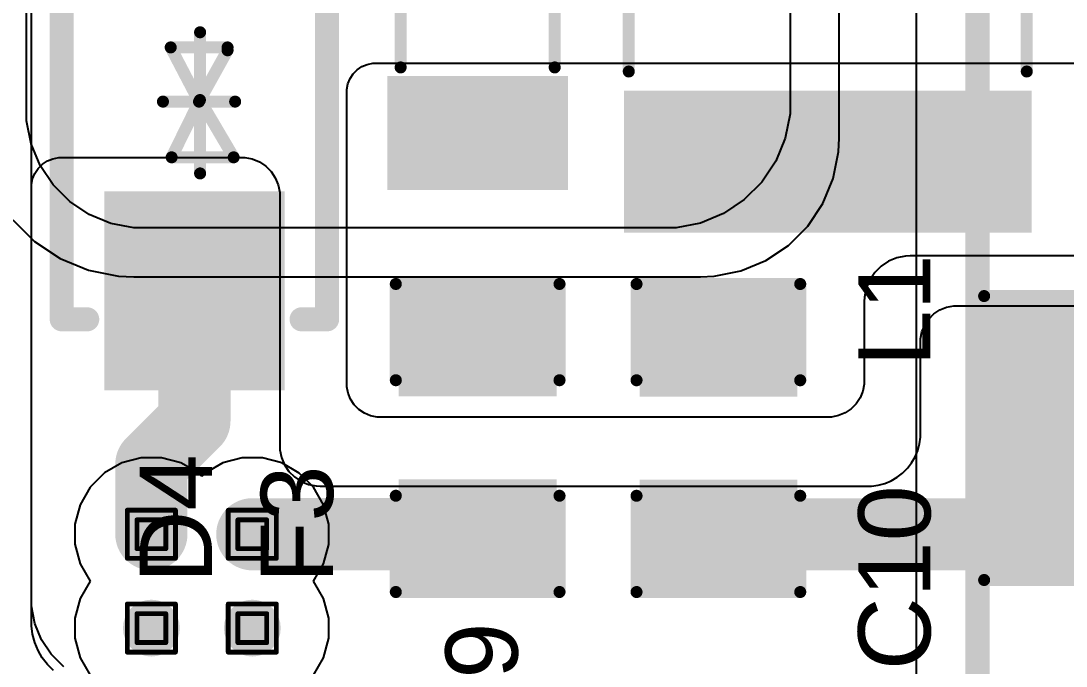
# Model space of a CAD drawing. Header units: inches. Extents: x -5 to 230, y -4 to 159.
# Drawn here: x 45.89 to 56.92, y 19.57 to 26.38 of the extents above; entities that cross this region are included whole.
import ezdxf

# ---------------------------------------------------------------- set-up
doc = ezdxf.new("R2010")
doc.units = ezdxf.units.IN
for name, color, linetype in [('Bottom Layer', 5, 'Continuous'), ('Drill Drawing', 1, 'Continuous'), ('Layer 1', 16, 'Continuous'), ('Layer 2', 76, 'Continuous'), ('Top Layer', 1, 'Continuous'), ('Top Overlay', 2, 'Continuous'), ('Top Paste', 8, 'Continuous'), ('Top Solder', 216, 'Continuous'), ('Via Holes', 16, 'Continuous')]:
    doc.layers.add(name, color=color, linetype=linetype)
doc.styles.add('Arial', font='', dxfattribs={"height": 0.2})
doc.styles.get('Arial').set_extended_font_data('Arial')

# ---------------------------------------------------------------- blocks, each defined once
blk = doc.blocks.new('SRN4018_4R7M_186')
at = {"layer": 'Top Layer'}
for points in [[(-2.09999326, 2.0999958), (-0.69999606, 2.0999958), (-0.69999606, -2.0999958), (-2.09999326, -2.0999958)], [(2.0999958, -2.0999958), (0.6999986000000002, -2.0999958), (0.6999985999999997, 2.0999958), (2.099995799999999, 2.0999958)]]:
    blk.add_hatch(color=1, dxfattribs=at).paths.add_polyline_path(points)
at = {"layer": 'Top Paste'}
for points in [[(-2.09999326, 2.0999958), (-0.69999606, 2.0999958), (-0.69999606, -2.0999958), (-2.09999326, -2.0999958)], [(2.0999958, -2.0999958), (0.6999986000000002, -2.0999958), (0.6999985999999997, 2.0999958), (2.099995799999999, 2.0999958)]]:
    blk.add_hatch(color=8, dxfattribs=at).paths.add_polyline_path(points)
at = {"layer": 'Top Solder'}
for points in [[(-2.15000586, 2.1500084), (-0.64998346, 2.1500084), (-0.64998346, -2.1500084), (-2.15000586, -2.1500084)], [(2.1500084, -2.1500084), (0.6499860000000003, -2.1500084), (0.6499859999999996, 2.1500084), (2.150008399999999, 2.1500084)]]:
    blk.add_hatch(color=216, dxfattribs=at).paths.add_polyline_path(points)
at = {"layer": 'Top Overlay'}
for points in [[(0.44899834, 2.0999958, 0.127, 0.127, 0), (-0.4826, 2.0999958, 0.127, 0.127, 0)], [(0.44899834, -2.0999958, 0.127, 0.127, 0), (-0.4826, -2.0999958, 0.127, 0.127, 0)]]:
    blk.add_lwpolyline(points, format="xyseb", dxfattribs=at)
for points in [[(-0.51435, 2.0999958, 0.0635, 0.0635, 1), (-0.4508499999999999, 2.0999958, 0.0635, 0.0635, 1)], [(0.41724834, 2.0999958, 0.0635, 0.0635, 1), (0.4807483399999999, 2.0999958, 0.0635, 0.0635, 1)], [(-0.51435, -2.0999958, 0.0635, 0.0635, 1), (-0.4508499999999999, -2.0999958, 0.0635, 0.0635, 1)], [(0.41724834, -2.0999958, 0.0635, 0.0635, 1), (0.4807483399999999, -2.0999958, 0.0635, 0.0635, 1)]]:
    blk.add_lwpolyline(points, format="xyseb", close=True, dxfattribs=at)
blk = doc.blocks.new('F____0805_193')
at = {"layer": 'Top Layer'}
for points in [[(-0.59999753, -0.84999957), (-1.59999807, -0.84999957), (-1.59999807, 0.84999957), (-0.5999975299999999, 0.84999957)], [(1.60000315, -0.84999957), (0.6000026099999999, -0.84999957), (0.60000261, 0.84999957), (1.60000315, 0.84999957)]]:
    blk.add_hatch(color=1, dxfattribs=at).paths.add_polyline_path(points)
at = {"layer": 'Top Paste'}
for points in [[(-0.59999753, -0.84999957), (-1.59999807, -0.84999957), (-1.59999807, 0.84999957), (-0.5999975299999999, 0.84999957)], [(1.60000315, -0.84999957), (0.6000026099999999, -0.84999957), (0.60000261, 0.84999957), (1.60000315, 0.84999957)]]:
    blk.add_hatch(color=8, dxfattribs=at).paths.add_polyline_path(points)
at = {"layer": 'Top Solder'}
for points in [[(-0.4983975300000001, -0.95159957), (-1.70159807, -0.95159957), (-1.70159807, 0.95159957), (-0.4983975299999999, 0.95159957)], [(1.70160315, -0.95159957), (0.4984026099999999, -0.95159957), (0.4984026100000001, 0.95159957), (1.70160315, 0.95159957)]]:
    blk.add_hatch(color=216, dxfattribs=at).paths.add_polyline_path(points)
at = {"layer": 'Top Overlay'}
for points in [[(-0.4064, 0.8128, 0.127, 0.127, 0), (0.4064, 0.8128, 0.127, 0.127, 0)], [(-0.40640254, -0.8127974599999999, 0.127, 0.127, 0), (0.40639746, -0.8128, 0.127, 0.127, 0)]]:
    blk.add_lwpolyline(points, format="xyseb", dxfattribs=at)
for points in [[(-0.43815, 0.8128, 0.0635, 0.0635, 1), (-0.37465, 0.8128, 0.0635, 0.0635, 1)], [(0.37465, 0.8128, 0.0635, 0.0635, 1), (0.43815, 0.8128, 0.0635, 0.0635, 1)], [(-0.43815254, -0.8127974599999999, 0.0635, 0.0635, 1), (-0.37465254, -0.8127974599999999, 0.0635, 0.0635, 1)], [(0.37464746, -0.8128, 0.0635, 0.0635, 1), (0.4381474599999999, -0.8128, 0.0635, 0.0635, 1)]]:
    blk.add_lwpolyline(points, format="xyseb", close=True, dxfattribs=at)
blk = doc.blocks.new('SMA_B__D___________217')
at = {"layer": 'Top Layer'}
for points in [[(-2.999994, 0.8999982), (-0.999998, 0.8999982), (-0.999998, -0.8999982), (-2.999994, -0.8999982)], [(0.99999546, 0.8999956600000001), (2.99999146, 0.8999956600000001), (2.99999146, -0.90000074), (0.99999546, -0.90000074)]]:
    blk.add_hatch(color=1, dxfattribs=at).paths.add_polyline_path(points)
at = {"layer": 'Top Paste'}
for points in [[(-2.999994, 0.8999982), (-0.999998, 0.8999982), (-0.999998, -0.8999982), (-2.999994, -0.8999982)], [(0.99999546, 0.8999956600000001), (2.99999146, 0.8999956600000001), (2.99999146, -0.90000074), (0.99999546, -0.90000074)]]:
    blk.add_hatch(color=8, dxfattribs=at).paths.add_polyline_path(points)
at = {"layer": 'Top Solder'}
for points in [[(-3.050794, 0.9507981999999999), (-0.949198, 0.9507981999999999), (-0.949198, -0.9507981999999999), (-3.050794, -0.9507981999999999)], [(0.9491954599999999, 0.9507956599999999), (3.05079146, 0.9507956599999999), (3.05079146, -0.9508007399999999), (0.9491954599999999, -0.9508007399999999)]]:
    blk.add_hatch(color=216, dxfattribs=at).paths.add_polyline_path(points)
at = {"layer": 'Top Overlay'}
for points in [[(-2.2999954, 1.3999972, 0.254, 0.254, 0), (-2.29999286, 1.13113566, 0.254, 0.254, 0)], [(-2.2999954, 1.3999972, 0.254, 0.254, 0), (2.2999954, 1.3999972, 0.254, 0.254, 0)], [(2.2999954, 1.3999972, 0.254, 0.254, 0), (2.2999954, 1.13113566, 0.254, 0.254, 0)], [(-0.00200914, 0.3320033999999999, 0.127, 0.127, 0), (-0.00200914, -0.04899659999999999, 0.127, 0.127, 0)], [(-0.5899911999999999, 0.2400046, 0.127, 0.127, 0), (-0.5899911999999999, -0.4143324199999999, 0.127, 0.127, 0)], [(-0.5899911999999999, 0.2400046, 0.127, 0.127, 0), (-0.00200914, -0.04899659999999999, 0.127, 0.127, 0)], [(0.5700014, 0.2499868, 0.127, 0.127, 0), (-0.00200914, -0.04899659999999999, 0.127, 0.127, 0)], [(0.5700014, 0.2499868, 0.127, 0.127, 0), (0.5700014, -0.3500094599999999, 0.127, 0.127, 0)], [(-0.7599933999999999, -0.05999226, 0.127, 0.127, 0), (0.729996, -0.05999226, 0.127, 0.127, 0)], [(0.01459738, -0.0582168, 0.127, 0.127, 0), (-0.5899911999999999, -0.4143324199999999, 0.127, 0.127, 0)], [(-0.00200914, -0.04899659999999999, 0.127, 0.127, 0), (-0.00200914, -0.4299966, 0.127, 0.127, 0)], [(0.01459738, -0.0582168, 0.127, 0.127, 0), (0.540004, -0.350012, 0.127, 0.127, 0)], [(-2.2999954, -1.1311382, 0.254, 0.254, 0), (-2.29999286, -1.39999974, 0.254, 0.254, 0)], [(2.2999954, -1.1311382, 0.254, 0.254, 0), (2.2999954, -1.39999974, 0.254, 0.254, 0)], [(-2.29999286, -1.39999974, 0.254, 0.254, 0), (2.2999954, -1.39999974, 0.254, 0.254, 0)]]:
    blk.add_lwpolyline(points, format="xyseb", dxfattribs=at)
for points in [[(-2.3634954, 1.3999972, 0.127, 0.127, 1), (-2.2364954, 1.3999972, 0.127, 0.127, 1)], [(-2.3634954, 1.3999972, 0.127, 0.127, 1), (-2.2364954, 1.3999972, 0.127, 0.127, 1)], [(2.2364954, 1.3999972, 0.127, 0.127, 1), (2.3634954, 1.3999972, 0.127, 0.127, 1)], [(2.2364954, 1.3999972, 0.127, 0.127, 1), (2.3634954, 1.3999972, 0.127, 0.127, 1)], [(-2.36349286, 1.13113566, 0.127, 0.127, 1), (-2.23649286, 1.13113566, 0.127, 0.127, 1)], [(2.2364954, 1.13113566, 0.127, 0.127, 1), (2.3634954, 1.13113566, 0.127, 0.127, 1)], [(-0.03375914, 0.3320033999999999, 0.0635, 0.0635, 1), (0.02974085999999999, 0.3320033999999999, 0.0635, 0.0635, 1)], [(-0.6217412, 0.2400046, 0.0635, 0.0635, 1), (-0.5582412, 0.2400046, 0.0635, 0.0635, 1)], [(-0.6217412, 0.2400046, 0.0635, 0.0635, 1), (-0.5582412, 0.2400046, 0.0635, 0.0635, 1)], [(0.5382514, 0.2499868, 0.0635, 0.0635, 1), (0.6017513999999999, 0.2499868, 0.0635, 0.0635, 1)], [(0.5382514, 0.2499868, 0.0635, 0.0635, 1), (0.6017513999999999, 0.2499868, 0.0635, 0.0635, 1)], [(-0.7917434, -0.05999226, 0.0635, 0.0635, 1), (-0.7282433999999999, -0.05999226, 0.0635, 0.0635, 1)], [(-0.03375914, -0.04899659999999999, 0.0635, 0.0635, 1), (0.02974085999999999, -0.04899659999999999, 0.0635, 0.0635, 1)], [(-0.03375914, -0.04899659999999999, 0.0635, 0.0635, 1), (0.02974085999999999, -0.04899659999999999, 0.0635, 0.0635, 1)], [(-0.03375914, -0.04899659999999999, 0.0635, 0.0635, 1), (0.02974085999999999, -0.04899659999999999, 0.0635, 0.0635, 1)], [(-0.03375914, -0.04899659999999999, 0.0635, 0.0635, 1), (0.02974085999999999, -0.04899659999999999, 0.0635, 0.0635, 1)], [(-0.01715262, -0.0582168, 0.0635, 0.0635, 1), (0.04634738, -0.0582168, 0.0635, 0.0635, 1)], [(-0.01715262, -0.0582168, 0.0635, 0.0635, 1), (0.04634738, -0.0582168, 0.0635, 0.0635, 1)], [(0.6982459999999999, -0.05999226, 0.0635, 0.0635, 1), (0.7617459999999999, -0.05999226, 0.0635, 0.0635, 1)], [(0.508254, -0.350012, 0.0635, 0.0635, 1), (0.571754, -0.350012, 0.0635, 0.0635, 1)], [(0.5382514, -0.3500094599999999, 0.0635, 0.0635, 1), (0.6017513999999999, -0.3500094599999999, 0.0635, 0.0635, 1)], [(-0.6217412, -0.4143324199999999, 0.0635, 0.0635, 1), (-0.5582412, -0.4143324199999999, 0.0635, 0.0635, 1)], [(-0.6217412, -0.4143324199999999, 0.0635, 0.0635, 1), (-0.5582412, -0.4143324199999999, 0.0635, 0.0635, 1)], [(-0.03375914, -0.4299966, 0.0635, 0.0635, 1), (0.02974085999999999, -0.4299966, 0.0635, 0.0635, 1)], [(-2.3634954, -1.1311382, 0.127, 0.127, 1), (-2.2364954, -1.1311382, 0.127, 0.127, 1)], [(2.2364954, -1.1311382, 0.127, 0.127, 1), (2.3634954, -1.1311382, 0.127, 0.127, 1)], [(-2.36349286, -1.39999974, 0.127, 0.127, 1), (-2.23649286, -1.39999974, 0.127, 0.127, 1)], [(-2.36349286, -1.39999974, 0.127, 0.127, 1), (-2.23649286, -1.39999974, 0.127, 0.127, 1)], [(2.2364954, -1.39999974, 0.127, 0.127, 1), (2.3634954, -1.39999974, 0.127, 0.127, 1)], [(2.2364954, -1.39999974, 0.127, 0.127, 1), (2.3634954, -1.39999974, 0.127, 0.127, 1)]]:
    blk.add_lwpolyline(points, format="xyseb", close=True, dxfattribs=at)
blk = doc.blocks.new('C___0805_253')
at = {"layer": 'Top Layer'}
for points in [[(-1.52399746, 0.7619999999999999), (-0.50799746, 0.7619999999999999), (-0.50799746, -0.7619999999999999), (-1.52399746, -0.7619999999999999)], [(0.508, 0.7619999999999999), (1.524, 0.7619999999999999), (1.524, -0.7619999999999999), (0.508, -0.7619999999999999)]]:
    blk.add_hatch(color=1, dxfattribs=at).paths.add_polyline_path(points)
at = {"layer": 'Top Paste'}
for points in [[(-1.52399746, 0.7619999999999999), (-0.50799746, 0.7619999999999999), (-0.50799746, -0.7619999999999999), (-1.52399746, -0.7619999999999999)], [(0.508, 0.7619999999999999), (1.524, 0.7619999999999999), (1.524, -0.7619999999999999), (0.508, -0.7619999999999999)]]:
    blk.add_hatch(color=8, dxfattribs=at).paths.add_polyline_path(points)
at = {"layer": 'Top Solder'}
for points in [[(-1.59399732, 0.8319998599999999), (-0.4379975999999999, 0.8319998599999999), (-0.4379975999999999, -0.8319998599999999), (-1.59399732, -0.8319998599999999)], [(0.4380001399999999, 0.8319998599999999), (1.59399986, 0.8319998599999999), (1.59399986, -0.8319998599999999), (0.4380001399999999, -0.8319998599999999)]]:
    blk.add_hatch(color=216, dxfattribs=at).paths.add_polyline_path(points)
at = {"layer": 'Top Overlay'}
for points in [[(-1.62560254, 0.8636, 0.127, 0.127, 0), (-1.62560254, -0.8636, 0.127, 0.127, 0)], [(-1.62560254, 0.8636, 0.127, 0.127, 0), (-0.6096, 0.8636, 0.127, 0.127, 0)], [(0.6096025399999999, 0.8636, 0.127, 0.127, 0), (1.6256, 0.8636, 0.127, 0.127, 0)], [(1.6256, 0.8636, 0.127, 0.127, 0), (1.6256, -0.8636, 0.127, 0.127, 0)], [(-1.62560254, -0.8636, 0.127, 0.127, 0), (-0.6096, -0.8636, 0.127, 0.127, 0)], [(0.6096025399999999, -0.8636, 0.127, 0.127, 0), (1.6256, -0.8636, 0.127, 0.127, 0)]]:
    blk.add_lwpolyline(points, format="xyseb", dxfattribs=at)
for points in [[(-1.65735254, 0.8636, 0.0635, 0.0635, 1), (-1.59385254, 0.8636, 0.0635, 0.0635, 1)], [(-1.65735254, 0.8636, 0.0635, 0.0635, 1), (-1.59385254, 0.8636, 0.0635, 0.0635, 1)], [(-0.64135, 0.8636, 0.0635, 0.0635, 1), (-0.57785, 0.8636, 0.0635, 0.0635, 1)], [(0.57785254, 0.8636, 0.0635, 0.0635, 1), (0.64135254, 0.8636, 0.0635, 0.0635, 1)], [(1.59385, 0.8636, 0.0635, 0.0635, 1), (1.65735, 0.8636, 0.0635, 0.0635, 1)], [(1.59385, 0.8636, 0.0635, 0.0635, 1), (1.65735, 0.8636, 0.0635, 0.0635, 1)], [(-1.65735254, -0.8636, 0.0635, 0.0635, 1), (-1.59385254, -0.8636, 0.0635, 0.0635, 1)], [(-1.65735254, -0.8636, 0.0635, 0.0635, 1), (-1.59385254, -0.8636, 0.0635, 0.0635, 1)], [(-0.64135, -0.8636, 0.0635, 0.0635, 1), (-0.57785, -0.8636, 0.0635, 0.0635, 1)], [(0.57785254, -0.8636, 0.0635, 0.0635, 1), (0.64135254, -0.8636, 0.0635, 0.0635, 1)], [(1.59385, -0.8636, 0.0635, 0.0635, 1), (1.65735, -0.8636, 0.0635, 0.0635, 1)], [(1.59385, -0.8636, 0.0635, 0.0635, 1), (1.65735, -0.8636, 0.0635, 0.0635, 1)]]:
    blk.add_lwpolyline(points, format="xyseb", close=True, dxfattribs=at)
blk = doc.blocks.new('C___0805_254')
at = {"layer": 'Top Layer'}
for points in [[(-1.524, 0.7619999999999999), (-0.508, 0.7619999999999999), (-0.508, -0.7619999999999999), (-1.524, -0.7619999999999999)], [(0.508, 0.7619999999999999), (1.524, 0.7619999999999999), (1.524, -0.7619999999999999), (0.508, -0.7619999999999999)]]:
    blk.add_hatch(color=1, dxfattribs=at).paths.add_polyline_path(points)
at = {"layer": 'Top Paste'}
for points in [[(-1.524, 0.7619999999999999), (-0.508, 0.7619999999999999), (-0.508, -0.7619999999999999), (-1.524, -0.7619999999999999)], [(0.508, 0.7619999999999999), (1.524, 0.7619999999999999), (1.524, -0.7619999999999999), (0.508, -0.7619999999999999)]]:
    blk.add_hatch(color=8, dxfattribs=at).paths.add_polyline_path(points)
at = {"layer": 'Top Solder'}
for points in [[(-1.59399986, 0.8319998599999999), (-0.4380001399999999, 0.8319998599999999), (-0.4380001399999999, -0.8319998599999999), (-1.59399986, -0.8319998599999999)], [(0.4380001399999999, 0.8319998599999999), (1.59399986, 0.8319998599999999), (1.59399986, -0.8319998599999999), (0.4380001399999999, -0.8319998599999999)]]:
    blk.add_hatch(color=216, dxfattribs=at).paths.add_polyline_path(points)
at = {"layer": 'Top Overlay'}
for points in [[(-1.6256, 0.8636025399999999, 0.127, 0.127, 0), (-1.6256, -0.8636, 0.127, 0.127, 0)], [(-1.6256, 0.8636025399999999, 0.127, 0.127, 0), (-0.6096025399999999, 0.8636025399999999, 0.127, 0.127, 0)], [(0.6096025399999999, 0.8636025399999999, 0.127, 0.127, 0), (1.6256, 0.8636025399999999, 0.127, 0.127, 0)], [(1.6256, 0.8636025399999999, 0.127, 0.127, 0), (1.6256, -0.8636, 0.127, 0.127, 0)], [(-1.6256, -0.8636, 0.127, 0.127, 0), (-0.6096, -0.8636, 0.127, 0.127, 0)], [(0.6096, -0.8636, 0.127, 0.127, 0), (1.6256, -0.8636, 0.127, 0.127, 0)]]:
    blk.add_lwpolyline(points, format="xyseb", dxfattribs=at)
for points in [[(-1.65735, 0.8636025399999999, 0.0635, 0.0635, 1), (-1.59385, 0.8636025399999999, 0.0635, 0.0635, 1)], [(-1.65735, 0.8636025399999999, 0.0635, 0.0635, 1), (-1.59385, 0.8636025399999999, 0.0635, 0.0635, 1)], [(-0.64135254, 0.8636025399999999, 0.0635, 0.0635, 1), (-0.57785254, 0.8636025399999999, 0.0635, 0.0635, 1)], [(0.57785254, 0.8636025399999999, 0.0635, 0.0635, 1), (0.64135254, 0.8636025399999999, 0.0635, 0.0635, 1)], [(1.59385, 0.8636025399999999, 0.0635, 0.0635, 1), (1.65735, 0.8636025399999999, 0.0635, 0.0635, 1)], [(1.59385, 0.8636025399999999, 0.0635, 0.0635, 1), (1.65735, 0.8636025399999999, 0.0635, 0.0635, 1)], [(-1.65735, -0.8636, 0.0635, 0.0635, 1), (-1.59385, -0.8636, 0.0635, 0.0635, 1)], [(-1.65735, -0.8636, 0.0635, 0.0635, 1), (-1.59385, -0.8636, 0.0635, 0.0635, 1)], [(-0.64135, -0.8636, 0.0635, 0.0635, 1), (-0.57785, -0.8636, 0.0635, 0.0635, 1)], [(0.57785, -0.8636, 0.0635, 0.0635, 1), (0.64135, -0.8636, 0.0635, 0.0635, 1)], [(1.59385, -0.8636, 0.0635, 0.0635, 1), (1.65735, -0.8636, 0.0635, 0.0635, 1)], [(1.59385, -0.8636, 0.0635, 0.0635, 1), (1.65735, -0.8636, 0.0635, 0.0635, 1)]]:
    blk.add_lwpolyline(points, format="xyseb", close=True, dxfattribs=at)
blk = doc.blocks.new('C___1210_255')
at = {"layer": 'Top Layer'}
for points in [[(-2.032, 1.397), (-0.508, 1.397), (-0.508, -1.397), (-2.032, -1.397)], [(0.508, 1.397), (2.032, 1.397), (2.032, -1.397), (0.508, -1.397)]]:
    blk.add_hatch(color=1, dxfattribs=at).paths.add_polyline_path(points)
at = {"layer": 'Top Paste'}
for points in [[(-2.032, 1.397), (-0.508, 1.397), (-0.508, -1.397), (-2.032, -1.397)], [(0.508, 1.397), (2.032, 1.397), (2.032, -1.397), (0.508, -1.397)]]:
    blk.add_hatch(color=8, dxfattribs=at).paths.add_polyline_path(points)
at = {"layer": 'Top Solder'}
for points in [[(-2.1336, 1.4986), (-0.4064, 1.4986), (-0.4064, -1.4986), (-2.1336, -1.4986)], [(0.4064, 1.4986), (2.1336, 1.4986), (2.1336, -1.4986), (0.4064, -1.4986)]]:
    blk.add_hatch(color=216, dxfattribs=at).paths.add_polyline_path(points)
at = {"layer": 'Top Overlay'}
for points in [[(-2.1336, -1.4986, 0.127, 0.127, 0), (-2.1336, 1.4986, 0.127, 0.127, 0)], [(-2.1336, 1.4986, 0.127, 0.127, 0), (-0.5841999999999999, 1.4986, 0.127, 0.127, 0)], [(0.5841999999999999, 1.4986, 0.127, 0.127, 0), (2.1336, 1.4986, 0.127, 0.127, 0)], [(2.1336, -1.4986, 0.127, 0.127, 0), (2.1336, 1.4986, 0.127, 0.127, 0)], [(-2.1336, -1.4986, 0.127, 0.127, 0), (-0.5841999999999999, -1.4986, 0.127, 0.127, 0)], [(0.5841999999999999, -1.4986, 0.127, 0.127, 0), (2.1336, -1.4986, 0.127, 0.127, 0)]]:
    blk.add_lwpolyline(points, format="xyseb", dxfattribs=at)
for points in [[(-2.16535, 1.4986, 0.0635, 0.0635, 1), (-2.10185, 1.4986, 0.0635, 0.0635, 1)], [(-2.16535, 1.4986, 0.0635, 0.0635, 1), (-2.10185, 1.4986, 0.0635, 0.0635, 1)], [(-0.61595, 1.4986, 0.0635, 0.0635, 1), (-0.5524499999999999, 1.4986, 0.0635, 0.0635, 1)], [(0.5524499999999999, 1.4986, 0.0635, 0.0635, 1), (0.61595, 1.4986, 0.0635, 0.0635, 1)], [(2.10185, 1.4986, 0.0635, 0.0635, 1), (2.16535, 1.4986, 0.0635, 0.0635, 1)], [(2.10185, 1.4986, 0.0635, 0.0635, 1), (2.16535, 1.4986, 0.0635, 0.0635, 1)], [(-2.16535, -1.4986, 0.0635, 0.0635, 1), (-2.10185, -1.4986, 0.0635, 0.0635, 1)], [(-2.16535, -1.4986, 0.0635, 0.0635, 1), (-2.10185, -1.4986, 0.0635, 0.0635, 1)], [(-0.61595, -1.4986, 0.0635, 0.0635, 1), (-0.5524499999999999, -1.4986, 0.0635, 0.0635, 1)], [(0.5524499999999999, -1.4986, 0.0635, 0.0635, 1), (0.61595, -1.4986, 0.0635, 0.0635, 1)], [(2.10185, -1.4986, 0.0635, 0.0635, 1), (2.16535, -1.4986, 0.0635, 0.0635, 1)], [(2.10185, -1.4986, 0.0635, 0.0635, 1), (2.16535, -1.4986, 0.0635, 0.0635, 1)]]:
    blk.add_lwpolyline(points, format="xyseb", close=True, dxfattribs=at)

msp = doc.modelspace()

# ---------------------------------------------------------------- hatches: boundary and pattern name
at = {"layer": 'Bottom Layer'}
h = msp.add_hatch(color=5, dxfattribs=at)
edge = h.paths.add_edge_path()
edge.add_arc((47.26504136, 20.96272414), 0.2999994, 0, 360)
h = msp.add_hatch(color=5, dxfattribs=at)
edge = h.paths.add_edge_path()
edge.add_arc((48.3300405, 20.962239), 0.2999994, 0, 360)
h = msp.add_hatch(color=5, dxfattribs=at)
edge = h.paths.add_edge_path()
edge.add_arc((47.26504136, 19.971639), 0.2999994, 0, 360)
h = msp.add_hatch(color=5, dxfattribs=at)
edge = h.paths.add_edge_path()
edge.add_arc((48.3300405, 19.971639), 0.2999994, 0, 360)
at = {"layer": 'Layer 1'}
h = msp.add_hatch(color=16, dxfattribs=at)
edge = h.paths.add_edge_path()
edge.add_arc((47.26504136, 20.96272414), 0.2999994, 0, 360)
h = msp.add_hatch(color=16, dxfattribs=at)
edge = h.paths.add_edge_path()
edge.add_arc((48.3300405, 20.962239), 0.2999994, 0, 360)
h = msp.add_hatch(color=16, dxfattribs=at)
edge = h.paths.add_edge_path()
edge.add_arc((47.26504136, 19.971639), 0.2999994, 0, 360)
h = msp.add_hatch(color=16, dxfattribs=at)
edge = h.paths.add_edge_path()
edge.add_arc((48.3300405, 19.971639), 0.2999994, 0, 360)
at = {"layer": 'Layer 2'}
h = msp.add_hatch(color=76, dxfattribs=at)
edge = h.paths.add_edge_path()
edge.add_arc((47.26504136, 20.96272414), 0.2999994, 0, 360)
h = msp.add_hatch(color=76, dxfattribs=at)
edge = h.paths.add_edge_path()
edge.add_arc((48.3300405, 20.962239), 0.2999994, 0, 360)
h = msp.add_hatch(color=76, dxfattribs=at)
edge = h.paths.add_edge_path()
edge.add_arc((47.26504136, 19.971639), 0.2999994, 0, 360)
h = msp.add_hatch(color=76, dxfattribs=at)
edge = h.paths.add_edge_path()
edge.add_arc((48.3300405, 19.971639), 0.2999994, 0, 360)
at = {"layer": 'Top Layer'}
h = msp.add_hatch(color=1, dxfattribs=at)
edge = h.paths.add_edge_path()
edge.add_arc((47.26504136, 20.96272414), 0.2999994, 0, 360)
h = msp.add_hatch(color=1, dxfattribs=at)
edge = h.paths.add_edge_path()
edge.add_arc((48.3300405, 20.962239), 0.2999994, 0, 360)
h = msp.add_hatch(color=1, dxfattribs=at)
edge = h.paths.add_edge_path()
edge.add_arc((47.26504136, 19.971639), 0.2999994, 0, 360)
h = msp.add_hatch(color=1, dxfattribs=at)
edge = h.paths.add_edge_path()
edge.add_arc((48.3300405, 19.971639), 0.2999994, 0, 360)
at = {"layer": 'Via Holes'}
h = msp.add_hatch(color=7, dxfattribs=at)
edge = h.paths.add_edge_path()
edge.add_arc((47.26504136, 20.96272414), 0.1499997, 0, 360)
h = msp.add_hatch(color=7, dxfattribs=at)
edge = h.paths.add_edge_path()
edge.add_arc((48.3300405, 20.962239), 0.1499997, 0, 360)
h = msp.add_hatch(color=7, dxfattribs=at)
edge = h.paths.add_edge_path()
edge.add_arc((47.26504136, 19.971639), 0.1499997, 0, 360)
h = msp.add_hatch(color=7, dxfattribs=at)
edge = h.paths.add_edge_path()
edge.add_arc((48.3300405, 19.971639), 0.1499997, 0, 360)

# ---------------------------------------------------------------- linework, layer by layer
at = {"layer": 'Bottom Layer'}
for p, q in [((55.33498711999999, 47.72576942), (55.33498966, 17.51259642)), ((47.15866616, 21.77072354), (46.95316492, 21.71565888)), ((47.37141656, 21.77072354), (47.15866616, 21.77072354)), ((47.5769178, 21.71565888), (47.37141656, 21.77072354)), ((48.2236653, 21.7702384), (48.01816406, 21.71517374)), ((48.4364157, 21.7702384), (48.2236653, 21.7702384)), ((48.64191693999999, 21.71517374), (48.4364157, 21.7702384)), ((46.95316492, 21.71565888), (46.7689184, 21.60928368)), ((47.76116432, 21.60928368), (47.5769178, 21.71565888)), ((48.01816406, 21.71517374), (47.83391753999999, 21.60879854)), ((48.82616346, 21.60879854), (48.64191693999999, 21.71517374)), ((46.7689184, 21.60928368), (46.61848182, 21.4588471)), ((47.7977835, 21.5726645), (47.76116432, 21.60928368)), ((47.83391753999999, 21.60879854), (47.7977835, 21.5726645)), ((48.97660003999999, 21.45836196), (48.82616346, 21.60879854)), ((46.61848182, 21.4588471), (46.51210662, 21.27460058)), ((49.08297524, 21.27411544), (48.97660003999999, 21.45836196)), ((46.51210662, 21.27460058), (46.45704196, 21.06909934)), ((49.1380399, 21.0686142), (49.08297524, 21.27411544)), ((46.45704196, 21.06909934), (46.45704196, 20.85634894)), ((49.1380399, 20.8558638), (49.1380399, 21.0686142)), ((46.45704196, 20.85634894), (46.51210662, 20.6508477)), ((49.08297524, 20.65036256), (49.1380399, 20.8558638)), ((46.51210662, 20.6508477), (46.61814654, 20.46718284)), ((48.97707501999999, 20.466939), (49.08297524, 20.65036256)), ((46.61814654, 20.46718284), (46.51210662, 20.28351544)), ((49.08297524, 20.28351544), (48.97707501999999, 20.466939)), ((46.51210662, 20.28351544), (46.45704196, 20.0780142)), ((49.1380399, 20.0780142), (49.08297524, 20.28351544)), ((46.45704196, 20.0780142), (46.45704196, 19.8652638)), ((49.1380399, 19.8652638), (49.1380399, 20.0780142)), ((46.45704196, 19.8652638), (46.51210662, 19.65976256)), ((49.08297524, 19.65976256), (49.1380399, 19.8652638)), ((46.51210662, 19.65976256), (46.61848182, 19.47551604)), ((48.97660003999999, 19.47551604), (49.08297524, 19.65976256))]:
    msp.add_line(p, q, dxfattribs=at)
msp.add_lwpolyline([(55.98242804, 47.72576942, 0.254, 0.254, 0), (55.98243058, 17.018, 0.254, 0.254, 0)], format="xyseb", dxfattribs=at)
at = {"layer": 'Drill Drawing'}
for points in [[(47.01104135999999, 21.21672414, 0.0508, 0.0508, 0), (47.51904136, 21.21672414, 0.0508, 0.0508, 0)], [(47.01104135999999, 20.70872414, 0.0508, 0.0508, 0), (47.01104135999999, 21.21672414, 0.0508, 0.0508, 0)], [(47.51904136, 20.70872414, 0.0508, 0.0508, 0), (47.51904136, 21.21672414, 0.0508, 0.0508, 0)], [(48.0760405, 21.216239, 0.0508, 0.0508, 0), (48.5840405, 21.216239, 0.0508, 0.0508, 0)], [(48.0760405, 20.708239, 0.0508, 0.0508, 0), (48.0760405, 21.216239, 0.0508, 0.0508, 0)], [(48.5840405, 20.708239, 0.0508, 0.0508, 0), (48.5840405, 21.216239, 0.0508, 0.0508, 0)], [(47.11264136, 21.11512414, 0.0508, 0.0508, 0), (47.41744136, 21.11512414, 0.0508, 0.0508, 0)], [(47.11264136, 20.81032414, 0.0508, 0.0508, 0), (47.11264136, 21.11512414, 0.0508, 0.0508, 0)], [(47.41744136, 20.81032414, 0.0508, 0.0508, 0), (47.41744136, 21.11512414, 0.0508, 0.0508, 0)], [(48.1776405, 21.114639, 0.0508, 0.0508, 0), (48.4824405, 21.114639, 0.0508, 0.0508, 0)], [(48.1776405, 20.809839, 0.0508, 0.0508, 0), (48.1776405, 21.114639, 0.0508, 0.0508, 0)], [(48.4824405, 20.809839, 0.0508, 0.0508, 0), (48.4824405, 21.114639, 0.0508, 0.0508, 0)], [(47.01104135999999, 20.70872414, 0.0508, 0.0508, 0), (47.51904136, 20.70872414, 0.0508, 0.0508, 0)], [(47.11264136, 20.81032414, 0.0508, 0.0508, 0), (47.41744136, 20.81032414, 0.0508, 0.0508, 0)], [(48.1776405, 20.809839, 0.0508, 0.0508, 0), (48.4824405, 20.809839, 0.0508, 0.0508, 0)], [(48.0760405, 20.708239, 0.0508, 0.0508, 0), (48.5840405, 20.708239, 0.0508, 0.0508, 0)], [(47.01104135999999, 20.225639, 0.0508, 0.0508, 0), (47.51904136, 20.225639, 0.0508, 0.0508, 0)], [(47.01104135999999, 19.717639, 0.0508, 0.0508, 0), (47.01104135999999, 20.225639, 0.0508, 0.0508, 0)], [(47.51904136, 19.717639, 0.0508, 0.0508, 0), (47.51904136, 20.225639, 0.0508, 0.0508, 0)], [(48.0760405, 20.225639, 0.0508, 0.0508, 0), (48.5840405, 20.225639, 0.0508, 0.0508, 0)], [(48.0760405, 19.717639, 0.0508, 0.0508, 0), (48.0760405, 20.225639, 0.0508, 0.0508, 0)], [(48.5840405, 19.717639, 0.0508, 0.0508, 0), (48.5840405, 20.225639, 0.0508, 0.0508, 0)], [(47.11264136, 20.124039, 0.0508, 0.0508, 0), (47.41744136, 20.124039, 0.0508, 0.0508, 0)], [(47.11264136, 19.819239, 0.0508, 0.0508, 0), (47.11264136, 20.124039, 0.0508, 0.0508, 0)], [(47.41744136, 19.819239, 0.0508, 0.0508, 0), (47.41744136, 20.124039, 0.0508, 0.0508, 0)], [(48.1776405, 20.124039, 0.0508, 0.0508, 0), (48.4824405, 20.124039, 0.0508, 0.0508, 0)], [(48.1776405, 19.819239, 0.0508, 0.0508, 0), (48.1776405, 20.124039, 0.0508, 0.0508, 0)], [(48.4824405, 19.819239, 0.0508, 0.0508, 0), (48.4824405, 20.124039, 0.0508, 0.0508, 0)], [(47.01104135999999, 19.717639, 0.0508, 0.0508, 0), (47.51904136, 19.717639, 0.0508, 0.0508, 0)], [(47.11264136, 19.819239, 0.0508, 0.0508, 0), (47.41744136, 19.819239, 0.0508, 0.0508, 0)], [(48.0760405, 19.717639, 0.0508, 0.0508, 0), (48.5840405, 19.717639, 0.0508, 0.0508, 0)], [(48.1776405, 19.819239, 0.0508, 0.0508, 0), (48.4824405, 19.819239, 0.0508, 0.0508, 0)]]:
    msp.add_lwpolyline(points, format="xyseb", dxfattribs=at)
for points in [[(46.99834136, 21.21672414, 0.0254, 0.0254, 1), (47.02374136, 21.21672414, 0.0254, 0.0254, 1)], [(46.99834136, 21.21672414, 0.0254, 0.0254, 1), (47.02374136, 21.21672414, 0.0254, 0.0254, 1)], [(47.50634136, 21.21672414, 0.0254, 0.0254, 1), (47.53174136, 21.21672414, 0.0254, 0.0254, 1)], [(47.50634136, 21.21672414, 0.0254, 0.0254, 1), (47.53174136, 21.21672414, 0.0254, 0.0254, 1)], [(48.0633405, 21.216239, 0.0254, 0.0254, 1), (48.0887405, 21.216239, 0.0254, 0.0254, 1)], [(48.0633405, 21.216239, 0.0254, 0.0254, 1), (48.0887405, 21.216239, 0.0254, 0.0254, 1)], [(48.5713405, 21.216239, 0.0254, 0.0254, 1), (48.5967405, 21.216239, 0.0254, 0.0254, 1)], [(48.5713405, 21.216239, 0.0254, 0.0254, 1), (48.5967405, 21.216239, 0.0254, 0.0254, 1)], [(47.09994136, 21.11512414, 0.0254, 0.0254, 1), (47.12534136, 21.11512414, 0.0254, 0.0254, 1)], [(47.09994136, 21.11512414, 0.0254, 0.0254, 1), (47.12534136, 21.11512414, 0.0254, 0.0254, 1)], [(47.40474136, 21.11512414, 0.0254, 0.0254, 1), (47.43014136, 21.11512414, 0.0254, 0.0254, 1)], [(47.40474136, 21.11512414, 0.0254, 0.0254, 1), (47.43014136, 21.11512414, 0.0254, 0.0254, 1)], [(48.16494049999999, 21.114639, 0.0254, 0.0254, 1), (48.1903405, 21.114639, 0.0254, 0.0254, 1)], [(48.16494049999999, 21.114639, 0.0254, 0.0254, 1), (48.1903405, 21.114639, 0.0254, 0.0254, 1)], [(48.46974049999999, 21.114639, 0.0254, 0.0254, 1), (48.4951405, 21.114639, 0.0254, 0.0254, 1)], [(48.46974049999999, 21.114639, 0.0254, 0.0254, 1), (48.4951405, 21.114639, 0.0254, 0.0254, 1)], [(46.99834136, 20.70872414, 0.0254, 0.0254, 1), (47.02374136, 20.70872414, 0.0254, 0.0254, 1)], [(46.99834136, 20.70872414, 0.0254, 0.0254, 1), (47.02374136, 20.70872414, 0.0254, 0.0254, 1)], [(47.09994136, 20.81032414, 0.0254, 0.0254, 1), (47.12534136, 20.81032414, 0.0254, 0.0254, 1)], [(47.09994136, 20.81032414, 0.0254, 0.0254, 1), (47.12534136, 20.81032414, 0.0254, 0.0254, 1)], [(47.40474136, 20.81032414, 0.0254, 0.0254, 1), (47.43014136, 20.81032414, 0.0254, 0.0254, 1)], [(47.40474136, 20.81032414, 0.0254, 0.0254, 1), (47.43014136, 20.81032414, 0.0254, 0.0254, 1)], [(47.50634136, 20.70872414, 0.0254, 0.0254, 1), (47.53174136, 20.70872414, 0.0254, 0.0254, 1)], [(47.50634136, 20.70872414, 0.0254, 0.0254, 1), (47.53174136, 20.70872414, 0.0254, 0.0254, 1)], [(48.16494049999999, 20.809839, 0.0254, 0.0254, 1), (48.1903405, 20.809839, 0.0254, 0.0254, 1)], [(48.16494049999999, 20.809839, 0.0254, 0.0254, 1), (48.1903405, 20.809839, 0.0254, 0.0254, 1)], [(48.46974049999999, 20.809839, 0.0254, 0.0254, 1), (48.4951405, 20.809839, 0.0254, 0.0254, 1)], [(48.46974049999999, 20.809839, 0.0254, 0.0254, 1), (48.4951405, 20.809839, 0.0254, 0.0254, 1)], [(48.0633405, 20.708239, 0.0254, 0.0254, 1), (48.0887405, 20.708239, 0.0254, 0.0254, 1)], [(48.0633405, 20.708239, 0.0254, 0.0254, 1), (48.0887405, 20.708239, 0.0254, 0.0254, 1)], [(48.5713405, 20.708239, 0.0254, 0.0254, 1), (48.5967405, 20.708239, 0.0254, 0.0254, 1)], [(48.5713405, 20.708239, 0.0254, 0.0254, 1), (48.5967405, 20.708239, 0.0254, 0.0254, 1)], [(46.99834136, 20.225639, 0.0254, 0.0254, 1), (47.02374136, 20.225639, 0.0254, 0.0254, 1)], [(46.99834136, 20.225639, 0.0254, 0.0254, 1), (47.02374136, 20.225639, 0.0254, 0.0254, 1)], [(47.50634136, 20.225639, 0.0254, 0.0254, 1), (47.53174136, 20.225639, 0.0254, 0.0254, 1)], [(47.50634136, 20.225639, 0.0254, 0.0254, 1), (47.53174136, 20.225639, 0.0254, 0.0254, 1)], [(48.0633405, 20.225639, 0.0254, 0.0254, 1), (48.0887405, 20.225639, 0.0254, 0.0254, 1)], [(48.0633405, 20.225639, 0.0254, 0.0254, 1), (48.0887405, 20.225639, 0.0254, 0.0254, 1)], [(48.5713405, 20.225639, 0.0254, 0.0254, 1), (48.5967405, 20.225639, 0.0254, 0.0254, 1)], [(48.5713405, 20.225639, 0.0254, 0.0254, 1), (48.5967405, 20.225639, 0.0254, 0.0254, 1)], [(47.09994136, 20.124039, 0.0254, 0.0254, 1), (47.12534136, 20.124039, 0.0254, 0.0254, 1)], [(47.09994136, 20.124039, 0.0254, 0.0254, 1), (47.12534136, 20.124039, 0.0254, 0.0254, 1)], [(47.40474136, 20.124039, 0.0254, 0.0254, 1), (47.43014136, 20.124039, 0.0254, 0.0254, 1)], [(47.40474136, 20.124039, 0.0254, 0.0254, 1), (47.43014136, 20.124039, 0.0254, 0.0254, 1)], [(48.16494049999999, 20.124039, 0.0254, 0.0254, 1), (48.1903405, 20.124039, 0.0254, 0.0254, 1)], [(48.16494049999999, 20.124039, 0.0254, 0.0254, 1), (48.1903405, 20.124039, 0.0254, 0.0254, 1)], [(48.46974049999999, 20.124039, 0.0254, 0.0254, 1), (48.4951405, 20.124039, 0.0254, 0.0254, 1)], [(48.46974049999999, 20.124039, 0.0254, 0.0254, 1), (48.4951405, 20.124039, 0.0254, 0.0254, 1)], [(46.99834136, 19.717639, 0.0254, 0.0254, 1), (47.02374136, 19.717639, 0.0254, 0.0254, 1)], [(46.99834136, 19.717639, 0.0254, 0.0254, 1), (47.02374136, 19.717639, 0.0254, 0.0254, 1)], [(47.09994136, 19.819239, 0.0254, 0.0254, 1), (47.12534136, 19.819239, 0.0254, 0.0254, 1)], [(47.09994136, 19.819239, 0.0254, 0.0254, 1), (47.12534136, 19.819239, 0.0254, 0.0254, 1)], [(47.40474136, 19.819239, 0.0254, 0.0254, 1), (47.43014136, 19.819239, 0.0254, 0.0254, 1)], [(47.40474136, 19.819239, 0.0254, 0.0254, 1), (47.43014136, 19.819239, 0.0254, 0.0254, 1)], [(47.50634136, 19.717639, 0.0254, 0.0254, 1), (47.53174136, 19.717639, 0.0254, 0.0254, 1)], [(47.50634136, 19.717639, 0.0254, 0.0254, 1), (47.53174136, 19.717639, 0.0254, 0.0254, 1)], [(48.0633405, 19.717639, 0.0254, 0.0254, 1), (48.0887405, 19.717639, 0.0254, 0.0254, 1)], [(48.0633405, 19.717639, 0.0254, 0.0254, 1), (48.0887405, 19.717639, 0.0254, 0.0254, 1)], [(48.16494049999999, 19.819239, 0.0254, 0.0254, 1), (48.1903405, 19.819239, 0.0254, 0.0254, 1)], [(48.16494049999999, 19.819239, 0.0254, 0.0254, 1), (48.1903405, 19.819239, 0.0254, 0.0254, 1)], [(48.46974049999999, 19.819239, 0.0254, 0.0254, 1), (48.4951405, 19.819239, 0.0254, 0.0254, 1)], [(48.46974049999999, 19.819239, 0.0254, 0.0254, 1), (48.4951405, 19.819239, 0.0254, 0.0254, 1)], [(48.5713405, 19.717639, 0.0254, 0.0254, 1), (48.5967405, 19.717639, 0.0254, 0.0254, 1)], [(48.5713405, 19.717639, 0.0254, 0.0254, 1), (48.5967405, 19.717639, 0.0254, 0.0254, 1)]]:
    msp.add_lwpolyline(points, format="xyseb", close=True, dxfattribs=at)
at = {"layer": 'Layer 1'}
for p, q in [((45.99939746, 20.29458984), (45.99939999999999, 28.78441792)), ((45.99939238, 20.20202462), (45.99939746, 20.29458984)), ((46.03550356, 20.02045526), (45.99939238, 20.20202462)), ((46.1063467, 19.84941928), (46.03550356, 20.02045526)), ((46.20919637999999, 19.6954902), (46.1063467, 19.84941928)), ((46.34010036, 19.56458876), (46.20919637999999, 19.6954902))]:
    msp.add_line(p, q, dxfattribs=at)
at = {"layer": 'Layer 2'}
for p, q in [((45.9486, 25.4508), (45.9486, 35.8394)), ((54.00508884, 32.03877768), (54.00508376, 25.53157708)), ((54.52303548, 25.53157708), (54.52304055999999, 31.53478072)), ((54.00508376, 25.53157708), (54.0050736, 25.53156946)), ((54.0050736, 25.53156946), (54.00507614, 25.4000381)), ((54.52302786, 25.53153898), (54.52303548, 25.53157708)), ((54.52302786, 25.14203252), (54.52302786, 25.53153898)), ((45.9486, 25.32722392), (45.9486, 25.4508)), ((54.00507614, 25.4000381), (53.95376052, 25.14203252)), ((45.99681428, 25.0848241), (45.9486, 25.32722392)), ((46.09139372, 24.85648826), (45.99681428, 25.0848241)), ((53.95376052, 25.14203252), (53.8530927, 24.89899516)), ((54.51597682000001, 24.99854792), (54.52302786, 25.14203252)), ((54.45999268, 24.7170956), (54.51597682000001, 24.99854792)), ((46.22870358, 24.6509921), (46.09139372, 24.85648826)), ((53.8530927, 24.89899516), (53.70694617999999, 24.68026814)), ((54.35017578, 24.45197548), (54.45999268, 24.7170956)), ((46.4034632, 24.47623248), (46.22870358, 24.6509921)), ((53.70694617999999, 24.68026814), (53.52093435999999, 24.49425886)), ((53.52093435999999, 24.49425886), (53.30220734, 24.3481098)), ((46.60895935999999, 24.33892262), (46.4034632, 24.47623248)), ((54.19074759999999, 24.21337042), (54.35017578, 24.45197548)), ((45.80496554, 24.2810792), (46.03355029999999, 24.05249444)), ((46.8372952, 24.24434318), (46.60895935999999, 24.33892262)), ((53.30220734, 24.3481098), (53.05916998, 24.24744198)), ((47.07969502, 24.1961289), (46.8372952, 24.24434318)), ((52.66963303999999, 24.1961289), (47.07969502, 24.1961289)), ((52.8011644, 24.19612636), (52.66963303999999, 24.1961289)), ((53.05916998, 24.24744198), (52.8011644, 24.19612636)), ((53.98783208, 24.0104549), (54.19074759999999, 24.21337042)), ((46.03355029999999, 24.05249444), (46.30234072, 23.87289612)), ((53.74922702, 23.85102672), (53.98783208, 24.0104549)), ((46.30234072, 23.87289612), (46.60100154, 23.74918542)), ((53.48410689999999, 23.74120982), (53.74922702, 23.85102672)), ((46.60100154, 23.74918542), (46.91805958, 23.68611976)), ((53.20265458, 23.68522568), (53.48410689999999, 23.74120982)), ((46.91805958, 23.68611976), (47.07967724, 23.67817972)), ((47.07967724, 23.67817972), (47.07969502, 23.67817718)), ((47.07969502, 23.67817718), (52.66962288, 23.67817718)), ((52.66962288, 23.67817718), (52.80115423999999, 23.67817464)), ((52.80115423999999, 23.67817464), (52.80116693999999, 23.67817718)), ((52.80116693999999, 23.67817718), (53.05917252, 23.67817718)), ((53.05917252, 23.67817718), (53.20265458, 23.68522568)), ((47.15866616, 21.77072354), (46.95316492, 21.71565888)), ((47.37141656, 21.77072354), (47.15866616, 21.77072354)), ((47.5769178, 21.71565888), (47.37141656, 21.77072354)), ((48.2236653, 21.7702384), (48.01816406, 21.71517374)), ((48.4364157, 21.7702384), (48.2236653, 21.7702384)), ((48.64191693999999, 21.71517374), (48.4364157, 21.7702384)), ((46.95316492, 21.71565888), (46.7689184, 21.60928368)), ((47.76116432, 21.60928368), (47.5769178, 21.71565888)), ((48.01816406, 21.71517374), (47.83391753999999, 21.60879854)), ((48.82616346, 21.60879854), (48.64191693999999, 21.71517374)), ((46.7689184, 21.60928368), (46.61848182, 21.4588471)), ((47.7977835, 21.5726645), (47.76116432, 21.60928368)), ((47.83391753999999, 21.60879854), (47.7977835, 21.5726645)), ((48.97660003999999, 21.45836196), (48.82616346, 21.60879854)), ((46.61848182, 21.4588471), (46.51210662, 21.27460058)), ((49.08297524, 21.27411544), (48.97660003999999, 21.45836196)), ((46.51210662, 21.27460058), (46.45704196, 21.06909934)), ((49.1380399, 21.0686142), (49.08297524, 21.27411544)), ((46.45704196, 21.06909934), (46.45704196, 20.85634894)), ((49.1380399, 20.8558638), (49.1380399, 21.0686142)), ((46.45704196, 20.85634894), (46.51210662, 20.6508477)), ((49.08297524, 20.65036256), (49.1380399, 20.8558638)), ((46.51210662, 20.6508477), (46.61814654, 20.46718284)), ((48.97707501999999, 20.466939), (49.08297524, 20.65036256)), ((46.61814654, 20.46718284), (46.51210662, 20.28351544)), ((49.08297524, 20.28351544), (48.97707501999999, 20.466939)), ((46.51210662, 20.28351544), (46.45704196, 20.0780142)), ((49.1380399, 20.0780142), (49.08297524, 20.28351544)), ((46.45704196, 20.0780142), (46.45704196, 19.8652638)), ((49.1380399, 19.8652638), (49.1380399, 20.0780142)), ((46.45704196, 19.8652638), (46.51210662, 19.65976256)), ((49.08297524, 19.65976256), (49.1380399, 19.8652638)), ((46.51210662, 19.65976256), (46.61848182, 19.47551604)), ((48.97660003999999, 19.47551604), (49.08297524, 19.65976256))]:
    msp.add_line(p, q, dxfattribs=at)
at = {"layer": 'Top Layer'}
for p, q in [((49.48721878, 25.89869598), (49.5426873, 25.92167282)), ((49.5426873, 25.92167282), (49.60157212, 25.93338476)), ((49.60157212, 25.93338476), (49.63158984, 25.93338222)), ((49.63158984, 25.93338222), (49.63159238, 25.93338476)), ((49.63159238, 25.93338476), (58.09458535999999, 25.93339746)), ((49.36148877999999, 25.77297106), (49.39484406, 25.82288968)), ((49.39484406, 25.82288968), (49.43729762, 25.86534324)), ((49.43729762, 25.86534324), (49.48721878, 25.89869598)), ((49.3268, 25.65861772), (49.33851194, 25.71750254)), ((49.33851194, 25.71750254), (49.36148877999999, 25.77297106)), ((49.3268, 25.62859746), (49.3268, 25.65861772)), ((49.3268, 22.5552), (49.3268, 25.62859746)), ((46.16764198, 24.90277468), (46.2258156, 24.92687166)), ((46.2258156, 24.92687166), (46.28757315999999, 24.93915764)), ((46.28757315999999, 24.93915764), (46.319059, 24.93915764)), ((46.319059, 24.93915764), (48.21102626, 24.9391551)), ((48.21102626, 24.9391551), (48.2512116, 24.9391551)), ((48.2512116, 24.9391551), (48.3300405, 24.92347314)), ((46.03578041999999, 24.77091312), (46.0707613, 24.8232676)), ((46.0707613, 24.8232676), (46.11528749999999, 24.8677938)), ((46.11528749999999, 24.8677938), (46.16764198, 24.90277468)), ((48.3300405, 24.92347314), (48.4042974, 24.89271628)), ((48.4042974, 24.89271628), (48.47112734, 24.84806308)), ((48.47112734, 24.84806308), (48.52795983999999, 24.79123058)), ((45.99939999999999, 24.65098194), (46.01168344, 24.7127395)), ((46.01168344, 24.7127395), (46.03578041999999, 24.77091312)), ((48.52795983999999, 24.79123058), (48.57261304, 24.72440064)), ((48.57261304, 24.72440064), (48.6033699, 24.65014374)), ((45.99939999999999, 24.61949864), (45.99939999999999, 24.65098194)), ((45.99939999999999, 20.0406), (45.99939999999999, 24.61949864)), ((48.6033699, 24.65014374), (48.61905186, 24.57131484)), ((48.61905186, 24.57131484), (48.61905186, 24.5311295)), ((48.61905186, 24.5311295), (48.6190544, 24.5311295)), ((48.6190544, 24.5311295), (48.61905693999999, 21.8961335)), ((55.04290235999999, 23.8444151), (54.9642411, 23.79185234)), ((55.1303063, 23.88061772), (55.04290235999999, 23.8444151)), ((55.22309504, 23.8990759), (55.1303063, 23.88061772)), ((55.2704, 23.9014), (55.22309504, 23.8990759)), ((57.75493148, 23.90139746), (55.2704, 23.9014)), ((54.89734512, 23.72495636), (54.84478235999999, 23.6462951)), ((54.9642411, 23.79185234), (54.89734512, 23.72495636)), ((54.84478235999999, 23.6462951), (54.80857974, 23.55889116)), ((54.80857974, 23.55889116), (54.79012156, 23.46610242)), ((54.79012156, 23.46610242), (54.7878, 23.4188)), ((54.7878, 23.4188), (54.7878, 23.4188)), ((54.7878, 23.4188), (54.7878, 22.58507802)), ((55.46749384, 23.23384736), (55.52177364, 23.28812716)), ((55.52177364, 23.28812716), (55.58559622, 23.33077376)), ((55.58559622, 23.33077376), (55.65651556, 23.36014886)), ((55.65651556, 23.36014886), (55.73180116, 23.3751247)), ((55.73180116, 23.3751247), (57.71883808, 23.3751247)), ((55.39547214, 23.09910544), (55.42484724, 23.17002478)), ((55.42484724, 23.17002478), (55.46749384, 23.23384736)), ((55.38049884, 23.02381984), (55.39547214, 23.09910544)), ((55.38049884, 22.98544044), (55.38049884, 23.02381984)), ((55.38049884, 22.02405552), (55.38049884, 22.98544044)), ((49.32679745999999, 22.5201734), (49.3268, 22.55519746)), ((49.34046266, 22.45147148), (49.32679745999999, 22.5201734)), ((49.3268, 22.55519746), (49.3268, 22.5552)), ((54.7878, 22.5471101), (54.77298417999999, 22.4726373)), ((54.7878, 22.58507802), (54.7878, 22.5471101)), ((49.36726728, 22.38675736), (49.34046266, 22.45147148)), ((54.74392657999999, 22.40248504), (54.70174226, 22.33934826)), ((54.77298417999999, 22.4726373), (54.74392657999999, 22.40248504)), ((49.40618262, 22.32851516), (49.36726728, 22.38675736)), ((49.45571516, 22.27898262), (49.40618262, 22.32851516)), ((49.51395736, 22.24006728), (49.45571516, 22.27898262)), ((54.6480492, 22.2856552), (54.58491241999999, 22.24347088)), ((54.70174226, 22.33934826), (54.6480492, 22.2856552)), ((49.57867148, 22.21326266), (49.51395736, 22.24006728)), ((49.64737339999999, 22.19959746), (49.57867148, 22.21326266)), ((49.68239746, 22.1996), (49.64737339999999, 22.19959746)), ((54.40232198, 22.1996), (49.68239746, 22.1996)), ((54.44028736, 22.1996), (54.40232198, 22.1996)), ((54.40232198, 22.1996), (54.40232198, 22.1996)), ((54.51476015999999, 22.21441328), (54.44028736, 22.1996)), ((54.58491241999999, 22.24347088), (54.51476015999999, 22.21441328)), ((55.36985369999999, 21.91601154), (55.37931011999999, 21.98783258)), ((55.37931011999999, 21.98783258), (55.38049629999999, 22.02405552)), ((55.38049629999999, 22.02405552), (55.38049884, 22.02405552)), ((48.61905693999999, 21.8961335), (48.62110671999999, 21.8543886)), ((48.62110671999999, 21.8543886), (48.6373932, 21.77250154)), ((55.32338186, 21.77910808), (55.35110342, 21.84603708)), ((55.35110342, 21.84603708), (55.36985369999999, 21.91601154)), ((48.6373932, 21.77250154), (48.66934386, 21.69536936)), ((55.28716146, 21.71637262), (55.32338186, 21.77910808)), ((48.66934386, 21.69536936), (48.71572934, 21.62594862)), ((48.71572934, 21.62594862), (48.77476402, 21.56691394)), ((55.19183526, 21.60767586), (55.24305944, 21.65890004)), ((55.24305944, 21.65890004), (55.28716146, 21.71637262)), ((48.77476402, 21.56691394), (48.84418476, 21.52052846)), ((48.84418476, 21.52052846), (48.92131694, 21.4885778)), ((55.00469821999999, 21.49963188), (55.07162722, 21.52735344)), ((55.07162722, 21.52735344), (55.13436268, 21.56357384)), ((55.13436268, 21.56357384), (55.19183526, 21.60767586)), ((48.92131694, 21.4885778), (49.003204, 21.47229132)), ((49.003204, 21.47229132), (49.0449489, 21.47024154)), ((49.0449489, 21.47024154), (49.0449489, 21.470239)), ((49.0449489, 21.470239), (54.82668232, 21.47024154)), ((54.82668232, 21.47024154), (54.86290271999999, 21.47142518)), ((54.86290271999999, 21.47142518), (54.93472376, 21.4808816)), ((54.93472376, 21.4808816), (55.00469821999999, 21.49963188)), ((45.99939999999999, 19.99564962), (45.99939999999999, 20.0406)), ((46.01113226, 19.90651848), (45.99939999999999, 19.99564962)), ((46.0344012, 19.8196835), (46.01113226, 19.90651848)), ((46.06880295999999, 19.7366255), (46.0344012, 19.8196835)), ((46.11375334, 19.65877196), (46.06880295999999, 19.7366255)), ((46.16848018, 19.58744876), (46.11375334, 19.65877196)), ((46.23204876, 19.52388018), (46.16848018, 19.58744876))]:
    msp.add_line(p, q, dxfattribs=at)
for points in [[(47.7190562, 22.15643524, 0.7619999999999999, 0.7619999999999999, 0), (47.7190562, 22.8961315, 0.7619999999999999, 0.7619999999999999, 0)], [(47.26504136, 21.7024204, 0.7619999999999999, 0.7619999999999999, 0), (47.7190562, 22.15643524, 0.7619999999999999, 0.7619999999999999, 0)], [(56.53478913999999, 20.962239, 0.7619999999999999, 0.7619999999999999, 0), (56.91578914, 21.9781247, 0.7619999999999999, 0.7619999999999999, 0)], [(47.26504136, 20.96272414, 0.7619999999999999, 0.7619999999999999, 0), (47.26504136, 21.7024204, 0.7619999999999999, 0.7619999999999999, 0)], [(48.3300405, 20.962239, 0.7619999999999999, 0.7619999999999999, 0), (48.8025313, 20.962239, 0.7619999999999999, 0.7619999999999999, 0)], [(48.8025313, 20.962239, 0.7619999999999999, 0.7619999999999999, 0), (48.80301643999999, 20.96272414, 0.7619999999999999, 0.7619999999999999, 0)], [(48.80301643999999, 20.96272414, 0.7619999999999999, 0.7619999999999999, 0), (50.70801643999999, 20.96272414, 0.7619999999999999, 0.7619999999999999, 0)], [(53.24801643999999, 20.962239, 0.7619999999999999, 0.7619999999999999, 0), (56.53478913999999, 20.962239, 0.7619999999999999, 0.7619999999999999, 0)]]:
    msp.add_lwpolyline(points, format="xyseb", dxfattribs=at)
for points in [[(47.5285562, 22.8961315, 0.3809999999999999, 0.3809999999999999, 1), (47.9095562, 22.8961315, 0.3809999999999999, 0.3809999999999999, 1)], [(47.5285562, 22.15643524, 0.3809999999999999, 0.3809999999999999, 1), (47.9095562, 22.15643524, 0.3809999999999999, 0.3809999999999999, 1)], [(47.5285562, 22.15643524, 0.3809999999999999, 0.3809999999999999, 1), (47.9095562, 22.15643524, 0.3809999999999999, 0.3809999999999999, 1)], [(56.72528913999999, 21.9781247, 0.3809999999999999, 0.3809999999999999, 1), (57.10628913999999, 21.9781247, 0.3809999999999999, 0.3809999999999999, 1)], [(47.07454136, 21.7024204, 0.3809999999999999, 0.3809999999999999, 1), (47.45554136, 21.7024204, 0.3809999999999999, 0.3809999999999999, 1)], [(47.07454136, 21.7024204, 0.3809999999999999, 0.3809999999999999, 1), (47.45554136, 21.7024204, 0.3809999999999999, 0.3809999999999999, 1)], [(47.07454136, 20.96272414, 0.3809999999999999, 0.3809999999999999, 1), (47.45554136, 20.96272414, 0.3809999999999999, 0.3809999999999999, 1)], [(48.1395405, 20.962239, 0.3809999999999999, 0.3809999999999999, 1), (48.5205405, 20.962239, 0.3809999999999999, 0.3809999999999999, 1)], [(48.6120313, 20.962239, 0.3809999999999999, 0.3809999999999999, 1), (48.9930313, 20.962239, 0.3809999999999999, 0.3809999999999999, 1)], [(48.6120313, 20.962239, 0.3809999999999999, 0.3809999999999999, 1), (48.9930313, 20.962239, 0.3809999999999999, 0.3809999999999999, 1)], [(48.61251644, 20.96272414, 0.3809999999999999, 0.3809999999999999, 1), (48.99351644, 20.96272414, 0.3809999999999999, 0.3809999999999999, 1)], [(48.61251644, 20.96272414, 0.3809999999999999, 0.3809999999999999, 1), (48.99351644, 20.96272414, 0.3809999999999999, 0.3809999999999999, 1)], [(50.51751644, 20.96272414, 0.3809999999999999, 0.3809999999999999, 1), (50.89851644, 20.96272414, 0.3809999999999999, 0.3809999999999999, 1)], [(53.05751644, 20.962239, 0.3809999999999999, 0.3809999999999999, 1), (53.43851643999999, 20.962239, 0.3809999999999999, 0.3809999999999999, 1)], [(56.34428914, 20.962239, 0.3809999999999999, 0.3809999999999999, 1), (56.72528913999999, 20.962239, 0.3809999999999999, 0.3809999999999999, 1)], [(56.34428914, 20.962239, 0.3809999999999999, 0.3809999999999999, 1), (56.72528913999999, 20.962239, 0.3809999999999999, 0.3809999999999999, 1)]]:
    msp.add_lwpolyline(points, format="xyseb", close=True, dxfattribs=at)

# ---------------------------------------------------------------- block references
for name, p, rotation in [('SMA_B__D___________217', (47.7190562, 25.5311275), 90), ('SRN4018_4R7M_186', (54.40232198, 26.2961247), 270), ('F____0805_193', (50.70801643999999, 26.29623646), 90), ('C___0805_254', (50.70801643999999, 21.97872414), 90), ('C___0805_253', (53.24801643999999, 21.97823646), 90)]:
    msp.add_blockref(name, p, dxfattribs=dict(rotation=rotation))
msp.add_blockref('C___1210_255', (58.18578914, 21.9781247))

# ---------------------------------------------------------------- texts
at = {"layer": 'Top Overlay', "style": 'Arial'}
for s, p in [('L1', (55.48567262, 22.7331651)), ('D4', (47.90432126, 20.44421362)), ('F3', (49.18199968, 20.44590272)), ('C10', (55.48567262, 19.52733458)), ('C9', (51.13007553999999, 18.66920574))]:
    msp.add_text(s, height=0.7619999999999999, rotation=90, dxfattribs=at).set_placement(p)

doc.saveas('drawing.dxf')
